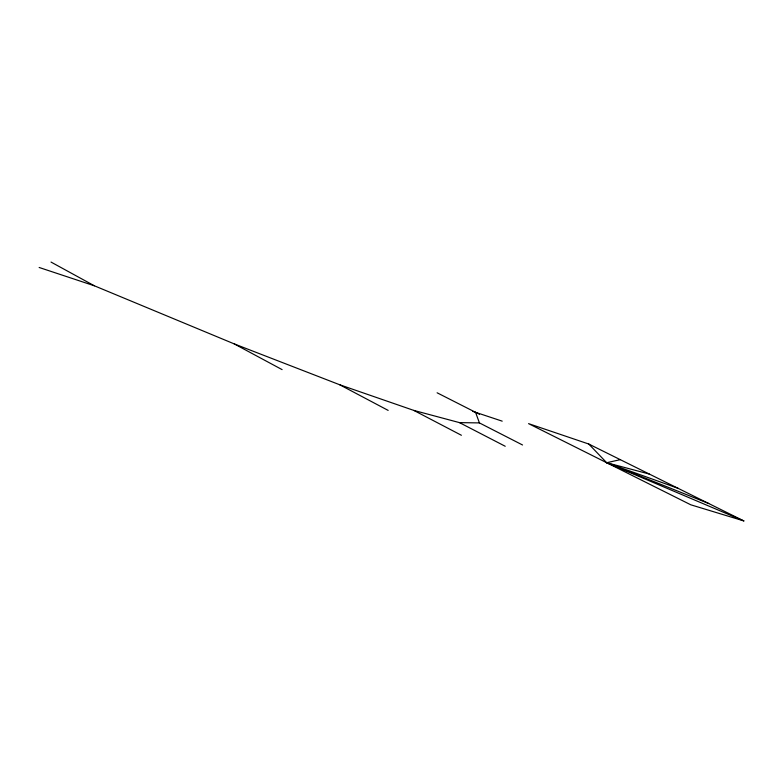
<?xml version="1.0" encoding="UTF-8"?>
<svg xmlns="http://www.w3.org/2000/svg" width="783" height="783" viewBox="0 0 783 783"><rect width="100%" height="100%" fill="white"/><g stroke="black" fill="none" stroke-linecap="round" stroke-linejoin="round"><path stroke-width="1.17" d="M620.293 459.66L606.688 462.714L588.747 444.02L528.564 423.632L690.763 504.79L743.85 520.93L588.747 444.02M39.15 267.473L94.371 285.795L234.205 343.884L339.744 384.776L413.806 410.409L459.484 422.624L479.421 422.908L522.535 444.979M649.371 474.077L606.688 462.714L743.85 520.93M472.815 411.398L502.197 421.156M678.088 488.318L606.688 462.714L708.713 503.508M437.11 392.792L479.48 414.305M459.484 422.624L505.221 446.261M413.806 410.409L461.402 435.27M339.744 384.776L388.162 410.4M234.205 343.884L282.095 369.615M51.022 262.07L94.371 285.795M475.555 412.308L479.421 422.908"/></g></svg>
